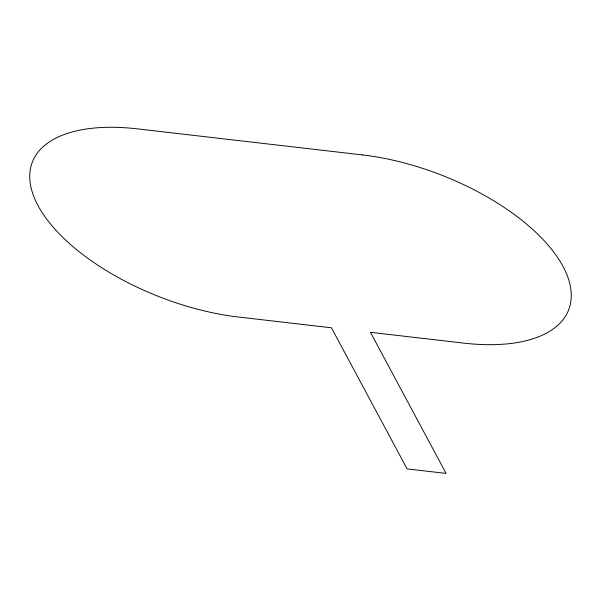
<?xml version="1.0" encoding="UTF-8"?>
<svg xmlns="http://www.w3.org/2000/svg" width="601" height="601" viewBox="0 0 601 601"><rect width="100%" height="100%" fill="white"/><g stroke="black" fill="none" stroke-linecap="round" stroke-linejoin="round"><path stroke-width="0.9" d="M362.561 154.938L137.554 128.877A167.108 79.197 21.4 0 0 37.991 205.572A167.108 79.197 21.4 0 0 238.439 317.02L331.444 327.793L407.102 468.9L446.1 473.415L370.441 332.308L463.446 343.081A167.108 79.197 21.4 0 0 563.009 266.386A167.108 79.197 21.4 0 0 362.561 154.938"/></g></svg>
